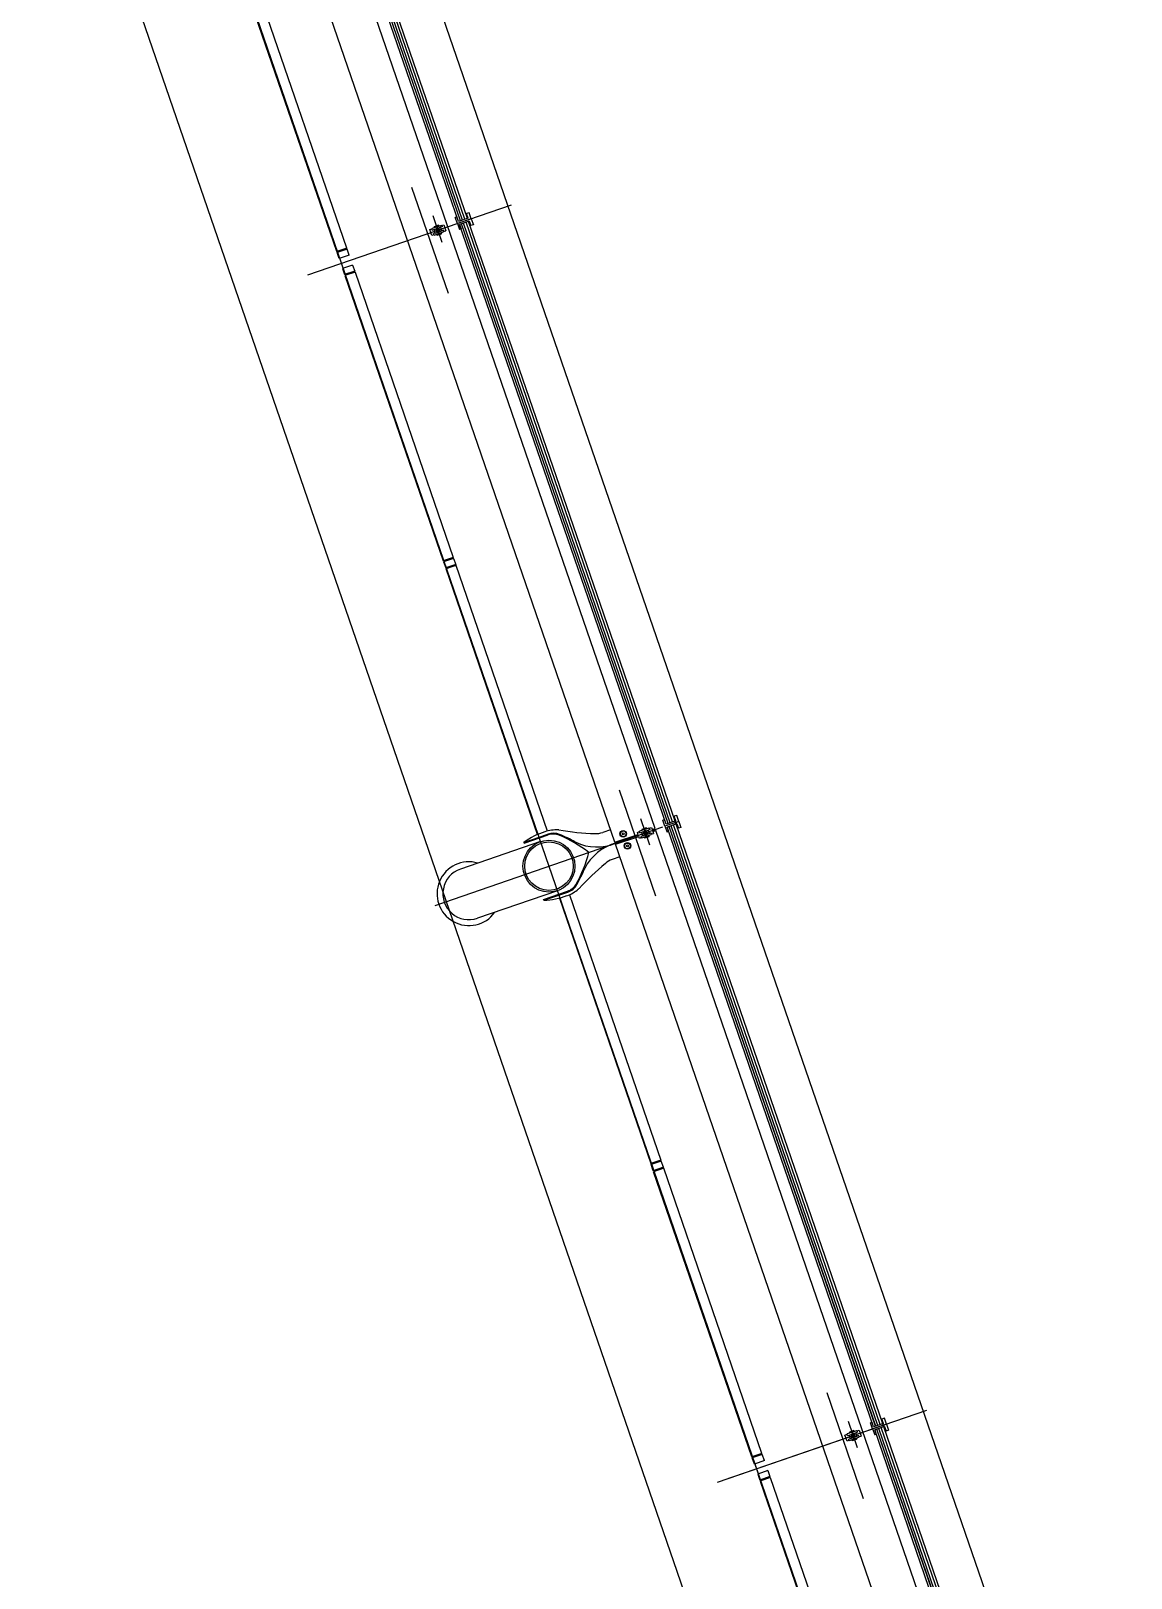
# Model space of a CAD drawing. Extents: x 809487 to 809680, y 818779 to 819225.
# Drawn here: x 809666.67 to 809671.84, y 818807.24 to 818814.52 of the extents above; entities that cross this region are included whole.
import ezdxf

# ---------------------------------------------------------------- set-up
doc = ezdxf.new("R2010")
doc.units = 0
for name, color, linetype in [('F-RC', 7, 'Continuous'), ('MAJ214__', 7, 'Continuous'), ('MAJ270__', 7, 'Continuous'), ('MAJ292__', 7, 'Continuous')]:
    doc.layers.add(name, color=color, linetype=linetype)

msp = doc.modelspace()

# ---------------------------------------------------------------- linework, layer by layer
at = {"layer": 'F-RC'}
for p, q in [((809668.1069, 818813.4814), (809667.6524, 818814.8016)), ((809668.1542, 818813.4977), (809667.6998, 818814.8174)), ((809668.1542, 818813.4977), (809668.1069, 818813.4814)), ((809668.1558, 818813.493), (809668.1086, 818813.4767)), ((809668.1105, 818813.4774), (809668.1088, 818813.4821)), ((809668.1539, 818813.4923), (809668.1523, 818813.4971)), ((809668.1656, 818813.4646), (809668.1558, 818813.493)), ((809668.1183, 818813.4483), (809668.1086, 818813.4767)), ((809668.1656, 818813.4646), (809668.1183, 818813.4483)), ((809668.1819, 818813.4173), (809668.1346, 818813.4011)), ((809668.1819, 818813.4173), (809668.1917, 818813.389)), ((809668.1346, 818813.4011), (809668.1444, 818813.3727)), ((809668.1917, 818813.389), (809668.1444, 818813.3727)), ((809668.1933, 818813.3843), (809668.146, 818813.368)), ((809668.146, 818813.368), (809668.6083, 818812.0253)), ((809668.1463, 818813.3734), (809668.1479, 818813.3686)), ((809668.1898, 818813.3883), (809668.1914, 818813.3836)), ((809668.1933, 818813.3843), (809668.6556, 818812.0416)), ((809668.6556, 818812.0416), (809668.6083, 818812.0253)), ((809668.6572, 818812.0369), (809668.6099, 818812.0206)), ((809668.6102, 818812.026), (809668.6118, 818812.0213)), ((809668.6537, 818812.041), (809668.6553, 818812.0362)), ((809668.6572, 818812.0369), (809668.667, 818812.0085)), ((809668.6099, 818812.0206), (809668.6197, 818811.9922)), ((809668.667, 818812.0085), (809668.6197, 818811.9922)), ((809668.649, 818811.997), (809668.6213, 818811.9875)), ((809669.0517, 818810.7376), (809668.6213, 818811.9875)), ((809668.6216, 818811.9929), (809668.6232, 818811.9882)), ((809668.6686, 818812.0038), (809668.649, 818811.997)), ((809668.6651, 818812.0079), (809668.6667, 818812.0031)), ((809669.0989, 818810.7543), (809668.6686, 818812.0038)), ((809669.1546, 818810.4387), (809669.585, 818809.1888)), ((809669.202, 818810.4546), (809669.6323, 818809.2051)), ((809669.6126, 818809.1983), (809669.585, 818809.1888)), ((809669.6339, 818809.2003), (809669.5866, 818809.1841)), ((809669.5885, 818809.1847), (809669.5869, 818809.1894)), ((809669.6323, 818809.2051), (809669.6126, 818809.1983)), ((809669.632, 818809.1997), (809669.6304, 818809.2044)), ((809669.6437, 818809.172), (809669.6339, 818809.2003)), ((809669.5964, 818809.1557), (809669.5866, 818809.1841)), ((809669.6437, 818809.172), (809669.5964, 818809.1557)), ((809669.6453, 818809.1672), (809669.598, 818809.151)), ((809670.0603, 818807.8083), (809669.598, 818809.151)), ((809669.5999, 818809.1516), (809669.5983, 818809.1563)), ((809669.6434, 818809.1666), (809669.6418, 818809.1713)), ((809670.1076, 818807.8246), (809669.6453, 818809.1672)), ((809670.1076, 818807.8246), (809670.0603, 818807.8083)), ((809670.1092, 818807.8199), (809670.062, 818807.8036)), ((809670.0717, 818807.7752), (809670.062, 818807.8036)), ((809670.0639, 818807.8042), (809670.0622, 818807.809)), ((809670.1074, 818807.8192), (809670.1057, 818807.824)), ((809670.119, 818807.7915), (809670.1092, 818807.8199)), ((809670.119, 818807.7915), (809670.0717, 818807.7752)), ((809670.1353, 818807.7442), (809670.088, 818807.728)), ((809670.1353, 818807.7442), (809670.1451, 818807.7159)), ((809670.088, 818807.728), (809670.0978, 818807.6996)), ((809670.1451, 818807.7159), (809670.0978, 818807.6996)), ((809670.1467, 818807.7111), (809670.0994, 818807.6949)), ((809670.0994, 818807.6949), (809670.554, 818806.3747)), ((809670.0997, 818807.7002), (809670.1013, 818807.6955)), ((809670.1432, 818807.7152), (809670.1448, 818807.7105)), ((809670.1467, 818807.7111), (809670.6011, 818806.3914))]:
    msp.add_line(p, q, dxfattribs=at)
at = {"layer": 'MAJ214__'}
for p, q in [((809669.605, 818810.7662), (809667.6533, 818816.4346)), ((809668.689, 818813.6263), (809667.7172, 818816.4487)), ((809668.6897, 818813.6266), (809667.7179, 818816.449)), ((809668.6992, 818813.6298), (809667.7274, 818816.4522)), ((809668.7105, 818813.6337), (809667.7387, 818816.4561)), ((809668.5447, 818813.5846), (809668.5551, 818813.5882)), ((809668.5545, 818813.5562), (809668.5447, 818813.5846)), ((809668.5649, 818813.5598), (809668.5545, 818813.5562)), ((809668.5994, 818813.6047), (809668.5554, 818813.5896)), ((809668.5568, 818813.5821), (809668.5644, 818813.5847)), ((809668.57, 818813.5682), (809668.5625, 818813.5656)), ((809668.5645, 818813.5848), (809668.5953, 818813.5954)), ((809668.5652, 818813.5972), (809668.5869, 818813.6047)), ((809668.5658, 818813.5985), (809668.5652, 818813.5972)), ((809668.5652, 818813.5972), (809668.5662, 818813.5944)), ((809668.5857, 818813.6053), (809668.5658, 818813.5985)), ((809668.5662, 818813.5944), (809668.5879, 818813.6018)), ((809668.5685, 818813.5952), (809668.5682, 818813.5945)), ((809668.5684, 818813.5941), (809668.5682, 818813.5945)), ((809668.5702, 818813.5682), (809668.601, 818813.5788)), ((809668.5992, 818813.5692), (809668.5774, 818813.5617)), ((809668.5774, 818813.5617), (809668.5784, 818813.5589)), ((809668.6001, 818813.5664), (809668.5784, 818813.5589)), ((809668.5797, 818813.5583), (809668.5784, 818813.5589)), ((809668.5793, 818813.5624), (809668.579, 818813.5633)), ((809668.5797, 818813.5583), (809668.5995, 818813.5651)), ((809668.5856, 818813.601), (809668.5862, 818813.6007)), ((809668.5857, 818813.6053), (809668.5869, 818813.6047)), ((809668.5864, 818813.6002), (809668.5862, 818813.6007)), ((809668.5869, 818813.6047), (809668.5879, 818813.6018)), ((809668.6029, 818813.598), (809668.5953, 818813.5954)), ((809668.5973, 818813.5686), (809668.5969, 818813.5695)), ((809668.5992, 818813.5692), (809668.6001, 818813.5664)), ((809668.5995, 818813.5651), (809668.6001, 818813.5664)), ((809668.6005, 818813.6038), (809668.6109, 818813.6074)), ((809668.6102, 818813.5754), (809668.6206, 818813.579)), ((809668.6109, 818813.6074), (809668.6206, 818813.579)), ((809669.6657, 818810.7898), (809668.6939, 818813.6121)), ((809669.6664, 818810.79), (809668.6946, 818813.6124)), ((809669.6759, 818810.7933), (809668.7041, 818813.6157)), ((809669.6872, 818810.7972), (809668.7154, 818813.6196)), ((809669.4159, 818810.7011), (809669.5247, 818810.7386)), ((809669.4192, 818810.6917), (809669.5279, 818810.7291)), ((809669.5214, 818810.748), (809669.5318, 818810.7516)), ((809669.5247, 818810.7386), (809669.5214, 818810.748)), ((809669.5312, 818810.7197), (809669.5279, 818810.7291)), ((809669.5416, 818810.7232), (809669.5312, 818810.7197)), ((809669.5761, 818810.7682), (809669.5321, 818810.753)), ((809669.5335, 818810.7456), (809669.5411, 818810.7482)), ((809669.5468, 818810.7316), (809669.5392, 818810.729)), ((809669.5412, 818810.7482), (809669.572, 818810.7588)), ((809669.5419, 818810.7606), (809669.5637, 818810.7681)), ((809669.5425, 818810.7619), (809669.5419, 818810.7606)), ((809669.5419, 818810.7606), (809669.5429, 818810.7578)), ((809669.5624, 818810.7687), (809669.5425, 818810.7619)), ((809669.5429, 818810.7578), (809669.5646, 818810.7653)), ((809669.5452, 818810.7586), (809669.5449, 818810.758)), ((809669.5451, 818810.7575), (809669.5449, 818810.758)), ((809669.5469, 818810.7317), (809669.5777, 818810.7423)), ((809669.5759, 818810.7327), (809669.5541, 818810.7252)), ((809669.5541, 818810.7252), (809669.5551, 818810.7223)), ((809669.5768, 818810.7298), (809669.5551, 818810.7223)), ((809669.5564, 818810.7217), (809669.5551, 818810.7223)), ((809669.556, 818810.7258), (809669.5557, 818810.7268)), ((809669.5564, 818810.7217), (809669.5762, 818810.7286)), ((809669.5623, 818810.7645), (809669.5629, 818810.7642)), ((809669.5624, 818810.7687), (809669.5637, 818810.7681)), ((809669.5631, 818810.7637), (809669.5629, 818810.7642)), ((809669.5637, 818810.7681), (809669.5646, 818810.7653)), ((809669.5796, 818810.7614), (809669.572, 818810.7588)), ((809669.574, 818810.732), (809669.5736, 818810.733)), ((809669.5759, 818810.7327), (809669.5768, 818810.7298)), ((809669.5762, 818810.7286), (809669.5768, 818810.7298)), ((809669.5772, 818810.7672), (809669.5876, 818810.7708)), ((809669.5869, 818810.7389), (809669.5973, 818810.7424)), ((809669.5876, 818810.7708), (809669.5908, 818810.7613)), ((809669.5908, 818810.7613), (809669.605, 818810.7662)), ((809669.5941, 818810.7519), (809669.6083, 818810.7568)), ((809669.5941, 818810.7519), (809669.5973, 818810.7424)), ((809671.5601, 818805.0884), (809669.6083, 818810.7568)), ((809670.6424, 818807.9532), (809669.6706, 818810.7756)), ((809670.6431, 818807.9535), (809669.6713, 818810.7758)), ((809670.6526, 818807.9567), (809669.6808, 818810.7791)), ((809670.6639, 818807.9606), (809669.6921, 818810.783)), ((809670.4981, 818807.9115), (809670.5085, 818807.915)), ((809670.5079, 818807.8831), (809670.4981, 818807.9115)), ((809670.5183, 818807.8867), (809670.5079, 818807.8831)), ((809670.5528, 818807.9316), (809670.5088, 818807.9165)), ((809670.5102, 818807.909), (809670.5178, 818807.9116)), ((809670.5235, 818807.8951), (809670.5159, 818807.8925)), ((809670.5179, 818807.9117), (809670.5487, 818807.9223)), ((809670.5186, 818807.9241), (809670.5404, 818807.9316)), ((809670.5192, 818807.9253), (809670.5186, 818807.9241)), ((809670.5186, 818807.9241), (809670.5196, 818807.9212)), ((809670.5391, 818807.9322), (809670.5192, 818807.9253)), ((809670.5196, 818807.9212), (809670.5413, 818807.9287)), ((809670.522, 818807.9221), (809670.5216, 818807.9214)), ((809670.5218, 818807.9209), (809670.5216, 818807.9214)), ((809670.5236, 818807.8951), (809670.5544, 818807.9057)), ((809670.5526, 818807.8961), (809670.5308, 818807.8886)), ((809670.5308, 818807.8886), (809670.5318, 818807.8858)), ((809670.5535, 818807.8933), (809670.5318, 818807.8858)), ((809670.5331, 818807.8852), (809670.5318, 818807.8858)), ((809670.5327, 818807.8893), (809670.5324, 818807.8902)), ((809670.5331, 818807.8852), (809670.5529, 818807.892)), ((809670.539, 818807.9279), (809670.5396, 818807.9276)), ((809670.5391, 818807.9322), (809670.5404, 818807.9316)), ((809670.5398, 818807.9271), (809670.5396, 818807.9276)), ((809670.5404, 818807.9316), (809670.5413, 818807.9287)), ((809670.5563, 818807.9249), (809670.5487, 818807.9223)), ((809670.5507, 818807.8955), (809670.5503, 818807.8964)), ((809670.5526, 818807.8961), (809670.5535, 818807.8933)), ((809670.5529, 818807.892), (809670.5535, 818807.8933)), ((809670.5539, 818807.9307), (809670.5643, 818807.9342)), ((809670.5636, 818807.9023), (809670.574, 818807.9059)), ((809670.5643, 818807.9342), (809670.574, 818807.9059)), ((809671.6191, 818805.1167), (809670.6473, 818807.939)), ((809671.6198, 818805.1169), (809670.648, 818807.9393)), ((809671.6293, 818805.1202), (809670.6575, 818807.9425)), ((809671.6406, 818805.1241), (809670.6688, 818807.9464))]:
    msp.add_line(p, q, dxfattribs=at)
for points in [[(809668.566, 818813.5588), (809668.6099, 818813.574)], [(809668.9875, 818810.7007), (809669.1003, 818810.7396)], [(809669.5427, 818810.7223), (809669.5867, 818810.7374)], [(809669.0813, 818810.4282), (809669.1941, 818810.4671)], [(809670.5194, 818807.8857), (809670.5634, 818807.9009)]]:
    msp.add_lwpolyline(points, dxfattribs=at)
for centre, radius in [((809668.5827, 818813.5818), 0.006), ((809669.4551, 818810.741), 0.0155), ((809669.4551, 818810.741), 0.0135), ((809669.4551, 818810.741), 0.0042), ((809669.5594, 818810.7452), 0.006), ((809669.4746, 818810.6843), 0.0155), ((809669.4746, 818810.6843), 0.0135), ((809669.4746, 818810.6843), 0.0042), ((809670.5361, 818807.9087), 0.006)]:
    msp.add_circle(centre, radius, dxfattribs=at)
for centre, radius, start, end in [((809668.5827, 818813.5818), 0.0095, 146.69488, 251.30512), ((809668.5827, 818813.5818), 0.0109, 101.1265, 116.87349), ((809668.5827, 818813.5818), 0.0109, 281.1265, 296.87349), ((809668.5827, 818813.5818), 0.0095, 325.18264, 72.81736), ((809669.1261, 818810.6647), 0.0792, 68.03764, 109), ((809668.9436, 818810.2122), 0.567, 59.89592, 68.03764), ((809669.5594, 818810.7452), 0.0095, 146.69488, 251.30512), ((809669.5594, 818810.7452), 0.0109, 101.1265, 116.87349), ((809669.5594, 818810.7452), 0.0109, 281.1265, 296.87349), ((809669.5594, 818810.7452), 0.0095, 325.18264, 72.81736), ((809669.2381, 818810.7201), 0.02, 239.89592, 251.32459), ((809669.33, 818810.9098), 0.2307, 244.76877, 292.32268), ((809669.48, 818810.4743), 0.2307, 105.67731, 153.23123), ((809669.48, 818810.4743), 0.2307, 105.67731, 112.32268), ((809669.33, 818810.9098), 0.2307, 285.67731, 292.32268), ((809668.746, 818810.7862), 0.567, 329.96236, 338.10407), ((809669.2907, 818810.5672), 0.02, 146.67541, 158.10407), ((809669.1683, 818810.542), 0.0792, 289, 329.96236), ((809670.5361, 818807.9087), 0.0095, 146.69488, 251.30512), ((809670.5361, 818807.9087), 0.0109, 101.1265, 116.87349), ((809670.5361, 818807.9087), 0.0109, 281.1265, 296.87349), ((809670.5361, 818807.9087), 0.0095, 325.18264, 72.81736)]:
    msp.add_arc(centre, radius, start, end, dxfattribs=at)
for points, degree in [([(809668.5551, 818813.5888), (809668.5551, 818813.5889), (809668.5551, 818813.589), (809668.5551, 818813.5891), (809668.5551, 818813.5891), (809668.5551, 818813.5892), (809668.5552, 818813.5892), (809668.5552, 818813.5893), (809668.5552, 818813.5893), (809668.5552, 818813.5894), (809668.5552, 818813.5894), (809668.5553, 818813.5895), (809668.5553, 818813.5895), (809668.5553, 818813.5896), (809668.5554, 818813.5896), (809668.5554, 818813.5896)], 3), ([(809668.5559, 818813.5827), (809668.5558, 818813.583), (809668.5557, 818813.5834), (809668.5555, 818813.5842), (809668.5554, 818813.5848), (809668.5553, 818813.5859), (809668.5552, 818813.5864), (809668.5551, 818813.5876), (809668.5551, 818813.5882), (809668.5551, 818813.5888)], 3), ([(809668.5559, 818813.5827), (809668.5559, 818813.5827), (809668.5559, 818813.5826), (809668.556, 818813.5826), (809668.556, 818813.5826), (809668.556, 818813.5825), (809668.556, 818813.5825), (809668.556, 818813.5825)], 3), ([(809668.5568, 818813.5821), (809668.5568, 818813.5821), (809668.5568, 818813.5821), (809668.5567, 818813.5821), (809668.5567, 818813.5821), (809668.5566, 818813.5821), (809668.5566, 818813.5821), (809668.5564, 818813.5821), (809668.5564, 818813.5821), (809668.5562, 818813.5822), (809668.5562, 818813.5822), (809668.5561, 818813.5823), (809668.556, 818813.5824), (809668.556, 818813.5825)], 3), ([(809668.5621, 818813.5648), (809668.5621, 818813.5648), (809668.5621, 818813.5649), (809668.562, 818813.565), (809668.562, 818813.5651), (809668.5621, 818813.5652), (809668.5621, 818813.5653), (809668.5622, 818813.5654), (809668.5622, 818813.5654), (809668.5623, 818813.5655), (809668.5624, 818813.5656), (809668.5625, 818813.5656), (809668.5625, 818813.5656), (809668.5625, 818813.5656)], 3), ([(809668.5621, 818813.5648), (809668.5621, 818813.5648), (809668.5621, 818813.5648), (809668.5621, 818813.5647), (809668.5621, 818813.5647), (809668.5621, 818813.5647), (809668.5621, 818813.5646), (809668.5622, 818813.5646)], 3), ([(809668.5653, 818813.5593), (809668.5649, 818813.5597), (809668.5646, 818813.5602), (809668.5639, 818813.5612), (809668.5636, 818813.5617), (809668.563, 818813.5627), (809668.5628, 818813.5632), (809668.5624, 818813.564), (809668.5623, 818813.5643), (809668.5622, 818813.5646)], 3), ([(809668.5644, 818813.5847), (809668.5644, 818813.5848), (809668.5645, 818813.5848), (809668.5645, 818813.5848)], 2), ([(809668.5644, 818813.5847), (809668.5644, 818813.5847), (809668.5644, 818813.5847), (809668.5644, 818813.5846), (809668.5645, 818813.5844), (809668.5646, 818813.5838), (809668.5647, 818813.5834), (809668.5648, 818813.5821), (809668.565, 818813.5811), (809668.5654, 818813.5789), (809668.5657, 818813.5777), (809668.5665, 818813.5753), (809668.5669, 818813.5742), (809668.5679, 818813.5721), (809668.5685, 818813.5712), (809668.5692, 818813.5699), (809668.5695, 818813.5694), (809668.5698, 818813.5688), (809668.5699, 818813.5686), (809668.57, 818813.5683), (809668.57, 818813.5682), (809668.57, 818813.5682)], 3), ([(809668.566, 818813.5588), (809668.5659, 818813.5588), (809668.5659, 818813.5588), (809668.5658, 818813.5588), (809668.5658, 818813.5589), (809668.5657, 818813.5589), (809668.5657, 818813.5589), (809668.5656, 818813.5589), (809668.5656, 818813.559), (809668.5655, 818813.559), (809668.5655, 818813.559), (809668.5654, 818813.5591), (809668.5654, 818813.5591), (809668.5654, 818813.5592), (809668.5653, 818813.5592), (809668.5653, 818813.5593)], 3), ([(809668.5702, 818813.5682), (809668.5702, 818813.5682), (809668.5701, 818813.5682), (809668.57, 818813.5682)], 2), ([(809668.5702, 818813.5682), (809668.5702, 818813.5682), (809668.5701, 818813.5682), (809668.57, 818813.5682)], 2), ([(809668.5756, 818813.5883), (809668.5756, 818813.5883), (809668.5756, 818813.5883), (809668.5755, 818813.5882), (809668.5755, 818813.5881), (809668.5753, 818813.5879), (809668.5752, 818813.5877), (809668.575, 818813.5874), (809668.5748, 818813.5872), (809668.5747, 818813.587)], 3), ([(809668.5777, 818813.5916), (809668.5766, 818813.5898), (809668.5756, 818813.5883)], 2), ([(809668.5796, 818813.5728), (809668.5798, 818813.5727), (809668.58, 818813.5727), (809668.5804, 818813.5725), (809668.5806, 818813.5724), (809668.5809, 818813.5724), (809668.581, 818813.5723), (809668.5811, 818813.5723), (809668.5811, 818813.5723), (809668.5811, 818813.5723)], 3), ([(809668.5842, 818813.5913), (809668.5825, 818813.5919), (809668.5806, 818813.5925)], 2), ([(809668.5811, 818813.5723), (809668.5828, 818813.5717), (809668.5848, 818813.571)], 2), ([(809668.5857, 818813.5908), (809668.5855, 818813.5908), (809668.5853, 818813.5909), (809668.5849, 818813.5911), (809668.5847, 818813.5911), (809668.5845, 818813.5912), (809668.5844, 818813.5912), (809668.5843, 818813.5913), (809668.5843, 818813.5913), (809668.5842, 818813.5913)], 3), ([(809668.5876, 818813.572), (809668.5888, 818813.5737), (809668.5897, 818813.5753)], 2), ([(809668.5897, 818813.5753), (809668.5898, 818813.5753), (809668.5898, 818813.5753), (809668.5898, 818813.5754), (809668.5899, 818813.5755), (809668.59, 818813.5757), (809668.5901, 818813.5759), (809668.5904, 818813.5762), (809668.5905, 818813.5764), (809668.5906, 818813.5766)], 3), ([(809668.601, 818813.5788), (809668.601, 818813.5789), (809668.601, 818813.5789), (809668.6009, 818813.579), (809668.6009, 818813.5792), (809668.6007, 818813.5798), (809668.6007, 818813.5802), (809668.6005, 818813.5814), (809668.6003, 818813.5824), (809668.5999, 818813.5847), (809668.5996, 818813.5859), (809668.5988, 818813.5882), (809668.5984, 818813.5893), (809668.5974, 818813.5914), (809668.5969, 818813.5924), (809668.5961, 818813.5937), (809668.5959, 818813.5941), (809668.5955, 818813.5948), (809668.5954, 818813.595), (809668.5953, 818813.5953), (809668.5953, 818813.5953), (809668.5953, 818813.5954)], 3), ([(809668.5994, 818813.6047), (809668.5994, 818813.6047), (809668.5994, 818813.6047), (809668.5995, 818813.6047), (809668.5996, 818813.6047), (809668.5996, 818813.6047), (809668.5997, 818813.6047), (809668.5997, 818813.6046), (809668.5997, 818813.6046), (809668.5998, 818813.6046), (809668.5998, 818813.6045), (809668.5999, 818813.6045), (809668.5999, 818813.6045), (809668.6, 818813.6044), (809668.6, 818813.6044), (809668.6, 818813.6043)], 3), ([(809668.6, 818813.6043), (809668.6004, 818813.6038), (809668.6008, 818813.6033), (809668.6014, 818813.6024), (809668.6017, 818813.6019), (809668.6023, 818813.6009), (809668.6025, 818813.6004), (809668.6029, 818813.5996), (809668.6031, 818813.5993), (809668.6032, 818813.599)], 3), ([(809668.6086, 818813.5815), (809668.6079, 818813.5812), (809668.6073, 818813.581), (809668.6057, 818813.5805), (809668.6048, 818813.5801), (809668.6032, 818813.5796), (809668.6026, 818813.5794), (809668.6017, 818813.5791), (809668.6013, 818813.579), (809668.601, 818813.5788)], 3), ([(809668.6086, 818813.5815), (809668.6077, 818813.5812), (809668.6068, 818813.5809), (809668.6059, 818813.5805), (809668.6047, 818813.5801), (809668.6034, 818813.5797), (809668.6021, 818813.5792), (809668.6017, 818813.5791), (809668.6014, 818813.579), (809668.601, 818813.5788)], 3), ([(809668.6033, 818813.5988), (809668.6033, 818813.5987), (809668.6033, 818813.5987), (809668.6033, 818813.5986), (809668.6033, 818813.5985), (809668.6033, 818813.5984), (809668.6032, 818813.5983), (809668.6031, 818813.5982), (809668.6031, 818813.5981), (809668.603, 818813.5981), (809668.6029, 818813.598), (809668.6029, 818813.598), (809668.6029, 818813.598), (809668.6029, 818813.598)], 3), ([(809668.6033, 818813.5988), (809668.6032, 818813.5988), (809668.6032, 818813.5988), (809668.6032, 818813.5988), (809668.6032, 818813.5989), (809668.6032, 818813.5989), (809668.6032, 818813.5989), (809668.6032, 818813.599)], 3), ([(809668.6086, 818813.5815), (809668.6086, 818813.5815), (809668.6086, 818813.5815), (809668.6086, 818813.5815), (809668.6087, 818813.5815), (809668.6087, 818813.5815), (809668.6088, 818813.5815), (809668.6089, 818813.5815), (809668.609, 818813.5815), (809668.6091, 818813.5814), (809668.6092, 818813.5813), (809668.6093, 818813.5812), (809668.6093, 818813.5812), (809668.6093, 818813.5811)], 3), ([(809668.6094, 818813.5809), (809668.6094, 818813.5809), (809668.6094, 818813.5809), (809668.6094, 818813.581), (809668.6094, 818813.581), (809668.6094, 818813.5811), (809668.6093, 818813.5811), (809668.6093, 818813.5811)], 3), ([(809668.6094, 818813.5809), (809668.6095, 818813.5806), (809668.6096, 818813.5802), (809668.6098, 818813.5794), (809668.6099, 818813.5788), (809668.6101, 818813.5777), (809668.6101, 818813.5771), (809668.6102, 818813.5759), (809668.6102, 818813.5753), (809668.6102, 818813.5747)], 3), ([(809668.6102, 818813.5747), (809668.6102, 818813.5747), (809668.6102, 818813.5746), (809668.6102, 818813.5745), (809668.6102, 818813.5745), (809668.6102, 818813.5744), (809668.6102, 818813.5743), (809668.6102, 818813.5743), (809668.6102, 818813.5743), (809668.6101, 818813.5742), (809668.6101, 818813.5742), (809668.6101, 818813.5741), (809668.6101, 818813.5741), (809668.61, 818813.574), (809668.61, 818813.574), (809668.6099, 818813.574)], 3), ([(809669.5318, 818810.7523), (809669.5318, 818810.7524), (809669.5318, 818810.7524), (809669.5318, 818810.7525), (809669.5318, 818810.7526), (809669.5318, 818810.7526), (809669.5319, 818810.7527), (809669.5319, 818810.7527), (809669.5319, 818810.7528), (809669.5319, 818810.7528), (809669.5319, 818810.7529), (809669.532, 818810.7529), (809669.532, 818810.7529), (809669.532, 818810.753), (809669.5321, 818810.753), (809669.5321, 818810.753)], 3), ([(809669.5326, 818810.7461), (809669.5325, 818810.7465), (809669.5324, 818810.7468), (809669.5322, 818810.7477), (809669.5321, 818810.7482), (809669.532, 818810.7493), (809669.5319, 818810.7499), (809669.5318, 818810.7511), (809669.5318, 818810.7517), (809669.5318, 818810.7523)], 3), ([(809669.5326, 818810.7461), (809669.5326, 818810.7461), (809669.5327, 818810.7461), (809669.5327, 818810.746), (809669.5327, 818810.746), (809669.5327, 818810.746), (809669.5327, 818810.746), (809669.5327, 818810.7459)], 3), ([(809669.5335, 818810.7456), (809669.5335, 818810.7456), (809669.5335, 818810.7456), (809669.5334, 818810.7456), (809669.5334, 818810.7455), (809669.5333, 818810.7455), (809669.5333, 818810.7455), (809669.5331, 818810.7455), (809669.5331, 818810.7456), (809669.5329, 818810.7456), (809669.5329, 818810.7457), (809669.5328, 818810.7458), (809669.5327, 818810.7459), (809669.5327, 818810.7459)], 3), ([(809669.5388, 818810.7283), (809669.5388, 818810.7283), (809669.5388, 818810.7283), (809669.5387, 818810.7284), (809669.5388, 818810.7285), (809669.5388, 818810.7287), (809669.5388, 818810.7287), (809669.5389, 818810.7288), (809669.5389, 818810.7289), (809669.539, 818810.729), (809669.5391, 818810.729), (809669.5392, 818810.729), (809669.5392, 818810.729), (809669.5392, 818810.729)], 3), ([(809669.5388, 818810.7283), (809669.5388, 818810.7282), (809669.5388, 818810.7282), (809669.5388, 818810.7282), (809669.5388, 818810.7282), (809669.5388, 818810.7281), (809669.5388, 818810.7281), (809669.5389, 818810.7281)], 3), ([(809669.542, 818810.7227), (809669.5416, 818810.7232), (809669.5413, 818810.7237), (809669.5406, 818810.7247), (809669.5403, 818810.7251), (809669.5397, 818810.7261), (809669.5395, 818810.7266), (809669.5391, 818810.7274), (809669.539, 818810.7277), (809669.5389, 818810.7281)], 3), ([(809669.5411, 818810.7482), (809669.5411, 818810.7482), (809669.5411, 818810.7481), (809669.5411, 818810.748), (809669.5412, 818810.7478), (809669.5413, 818810.7472), (809669.5414, 818810.7468), (809669.5416, 818810.7456), (809669.5417, 818810.7446), (809669.5421, 818810.7423), (809669.5424, 818810.7411), (809669.5432, 818810.7388), (809669.5436, 818810.7377), (809669.5446, 818810.7356), (809669.5452, 818810.7347), (809669.5459, 818810.7334), (809669.5462, 818810.7329), (809669.5465, 818810.7322), (809669.5466, 818810.732), (809669.5467, 818810.7318), (809669.5467, 818810.7317), (809669.5468, 818810.7316)], 3), ([(809669.5411, 818810.7482), (809669.5411, 818810.7482), (809669.5412, 818810.7482), (809669.5412, 818810.7482)], 2), ([(809669.5427, 818810.7223), (809669.5426, 818810.7223), (809669.5426, 818810.7223), (809669.5425, 818810.7223), (809669.5425, 818810.7223), (809669.5424, 818810.7223), (809669.5424, 818810.7224), (809669.5423, 818810.7224), (809669.5423, 818810.7224), (809669.5422, 818810.7224), (809669.5422, 818810.7225), (809669.5422, 818810.7225), (809669.5421, 818810.7226), (809669.5421, 818810.7226), (809669.542, 818810.7227), (809669.542, 818810.7227)], 3), ([(809669.5469, 818810.7317), (809669.5469, 818810.7317), (809669.5468, 818810.7316), (809669.5468, 818810.7316)], 2), ([(809669.5469, 818810.7317), (809669.5469, 818810.7317), (809669.5468, 818810.7316), (809669.5468, 818810.7316)], 2), ([(809669.5523, 818810.7518), (809669.5523, 818810.7517), (809669.5523, 818810.7517), (809669.5522, 818810.7516), (809669.5522, 818810.7516), (809669.552, 818810.7513), (809669.5519, 818810.7512), (809669.5517, 818810.7508), (809669.5515, 818810.7506), (809669.5514, 818810.7504)], 3), ([(809669.5544, 818810.755), (809669.5533, 818810.7533), (809669.5523, 818810.7518)], 2), ([(809669.5563, 818810.7362), (809669.5565, 818810.7362), (809669.5567, 818810.7361), (809669.5571, 818810.736), (809669.5573, 818810.7359), (809669.5576, 818810.7358), (809669.5577, 818810.7358), (809669.5578, 818810.7357), (809669.5578, 818810.7357), (809669.5578, 818810.7357)], 3), ([(809669.5609, 818810.7547), (809669.5592, 818810.7553), (809669.5573, 818810.756)], 2), ([(809669.5578, 818810.7357), (809669.5595, 818810.7351), (809669.5615, 818810.7345)], 2), ([(809669.5624, 818810.7542), (809669.5622, 818810.7543), (809669.562, 818810.7544), (809669.5616, 818810.7545), (809669.5614, 818810.7546), (809669.5612, 818810.7547), (809669.5611, 818810.7547), (809669.561, 818810.7547), (809669.561, 818810.7547), (809669.5609, 818810.7547)], 3), ([(809669.5643, 818810.7355), (809669.5655, 818810.7372), (809669.5665, 818810.7387)], 2), ([(809669.5665, 818810.7387), (809669.5665, 818810.7387), (809669.5665, 818810.7387), (809669.5665, 818810.7388), (809669.5666, 818810.7389), (809669.5667, 818810.7391), (809669.5668, 818810.7393), (809669.5671, 818810.7397), (809669.5672, 818810.7398), (809669.5673, 818810.74)], 3), ([(809669.5777, 818810.7423), (809669.5777, 818810.7423), (809669.5777, 818810.7423), (809669.5776, 818810.7425), (809669.5776, 818810.7427), (809669.5774, 818810.7432), (809669.5774, 818810.7436), (809669.5772, 818810.7449), (809669.5771, 818810.7459), (809669.5766, 818810.7482), (809669.5763, 818810.7494), (809669.5755, 818810.7517), (809669.5751, 818810.7528), (809669.5741, 818810.7549), (809669.5736, 818810.7558), (809669.5728, 818810.7571), (809669.5726, 818810.7576), (809669.5722, 818810.7582), (809669.5721, 818810.7585), (809669.572, 818810.7587), (809669.572, 818810.7588), (809669.572, 818810.7588)], 3), ([(809669.5761, 818810.7682), (809669.5761, 818810.7682), (809669.5761, 818810.7682), (809669.5762, 818810.7682), (809669.5763, 818810.7682), (809669.5763, 818810.7681), (809669.5764, 818810.7681), (809669.5764, 818810.7681), (809669.5764, 818810.7681), (809669.5765, 818810.768), (809669.5765, 818810.768), (809669.5766, 818810.7679), (809669.5766, 818810.7679), (809669.5767, 818810.7678), (809669.5767, 818810.7678), (809669.5767, 818810.7678)], 3), ([(809669.5767, 818810.7678), (809669.5771, 818810.7673), (809669.5775, 818810.7668), (809669.5781, 818810.7658), (809669.5784, 818810.7653), (809669.579, 818810.7643), (809669.5792, 818810.7638), (809669.5796, 818810.763), (809669.5798, 818810.7627), (809669.5799, 818810.7624)], 3), ([(809669.5853, 818810.7449), (809669.5846, 818810.7447), (809669.584, 818810.7445), (809669.5824, 818810.7439), (809669.5815, 818810.7436), (809669.5799, 818810.743), (809669.5793, 818810.7428), (809669.5784, 818810.7425), (809669.578, 818810.7424), (809669.5777, 818810.7423)], 3), ([(809669.5853, 818810.7449), (809669.5844, 818810.7446), (809669.5835, 818810.7443), (809669.5826, 818810.744), (809669.5814, 818810.7436), (809669.5801, 818810.7431), (809669.5788, 818810.7427), (809669.5784, 818810.7425), (809669.5781, 818810.7424), (809669.5777, 818810.7423)], 3), ([(809669.58, 818810.7622), (809669.58, 818810.7622), (809669.58, 818810.7621), (809669.58, 818810.762), (809669.58, 818810.762), (809669.58, 818810.7618), (809669.5799, 818810.7617), (809669.5798, 818810.7616), (809669.5798, 818810.7616), (809669.5797, 818810.7615), (809669.5796, 818810.7615), (809669.5796, 818810.7614), (809669.5796, 818810.7614), (809669.5796, 818810.7614)], 3), ([(809669.58, 818810.7622), (809669.58, 818810.7622), (809669.5799, 818810.7622), (809669.5799, 818810.7623), (809669.5799, 818810.7623), (809669.5799, 818810.7624), (809669.5799, 818810.7624), (809669.5799, 818810.7624)], 3), ([(809669.5853, 818810.7449), (809669.5853, 818810.7449), (809669.5853, 818810.7449), (809669.5853, 818810.7449), (809669.5854, 818810.7449), (809669.5854, 818810.7449), (809669.5855, 818810.7449), (809669.5856, 818810.7449), (809669.5857, 818810.7449), (809669.5858, 818810.7448), (809669.5859, 818810.7448), (809669.586, 818810.7447), (809669.586, 818810.7446), (809669.586, 818810.7445)], 3), ([(809669.5861, 818810.7443), (809669.5861, 818810.7444), (809669.5861, 818810.7444), (809669.5861, 818810.7444), (809669.5861, 818810.7445), (809669.5861, 818810.7445), (809669.586, 818810.7445), (809669.586, 818810.7445)], 3), ([(809669.5861, 818810.7443), (809669.5862, 818810.744), (809669.5863, 818810.7437), (809669.5865, 818810.7428), (809669.5866, 818810.7423), (809669.5868, 818810.7411), (809669.5868, 818810.7406), (809669.5869, 818810.7394), (809669.5869, 818810.7388), (809669.5869, 818810.7382)], 3), ([(809669.5869, 818810.7382), (809669.5869, 818810.7381), (809669.5869, 818810.738), (809669.5869, 818810.7379), (809669.5869, 818810.7379), (809669.5869, 818810.7378), (809669.5869, 818810.7378), (809669.5869, 818810.7377), (809669.5869, 818810.7377), (809669.5868, 818810.7376), (809669.5868, 818810.7376), (809669.5868, 818810.7375), (809669.5868, 818810.7375), (809669.5867, 818810.7375), (809669.5867, 818810.7374), (809669.5867, 818810.7374)], 3), ([(809670.5085, 818807.9157), (809670.5085, 818807.9158), (809670.5085, 818807.9159), (809670.5085, 818807.916), (809670.5085, 818807.916), (809670.5086, 818807.9161), (809670.5086, 818807.9161), (809670.5086, 818807.9162), (809670.5086, 818807.9162), (809670.5086, 818807.9163), (809670.5086, 818807.9163), (809670.5087, 818807.9164), (809670.5087, 818807.9164), (809670.5087, 818807.9164), (809670.5088, 818807.9165), (809670.5088, 818807.9165)], 3), ([(809670.5093, 818807.9096), (809670.5092, 818807.9099), (809670.5092, 818807.9102), (809670.509, 818807.9111), (809670.5088, 818807.9116), (809670.5087, 818807.9128), (809670.5086, 818807.9133), (809670.5085, 818807.9145), (809670.5085, 818807.9151), (809670.5085, 818807.9157)], 3), ([(809670.5093, 818807.9096), (809670.5093, 818807.9096), (809670.5094, 818807.9095), (809670.5094, 818807.9095), (809670.5094, 818807.9094), (809670.5094, 818807.9094), (809670.5094, 818807.9094), (809670.5094, 818807.9094)], 3), ([(809670.5102, 818807.909), (809670.5102, 818807.909), (809670.5102, 818807.909), (809670.5101, 818807.909), (809670.5101, 818807.909), (809670.51, 818807.909), (809670.51, 818807.909), (809670.5098, 818807.909), (809670.5098, 818807.909), (809670.5096, 818807.9091), (809670.5096, 818807.9091), (809670.5095, 818807.9092), (809670.5094, 818807.9093), (809670.5094, 818807.9094)], 3), ([(809670.5155, 818807.8917), (809670.5155, 818807.8917), (809670.5155, 818807.8918), (809670.5155, 818807.8919), (809670.5155, 818807.8919), (809670.5155, 818807.8921), (809670.5155, 818807.8922), (809670.5156, 818807.8923), (809670.5156, 818807.8923), (809670.5157, 818807.8924), (809670.5158, 818807.8924), (809670.5159, 818807.8925), (809670.5159, 818807.8925), (809670.5159, 818807.8925)], 3), ([(809670.5155, 818807.8917), (809670.5155, 818807.8917), (809670.5155, 818807.8917), (809670.5155, 818807.8916), (809670.5155, 818807.8916), (809670.5155, 818807.8916), (809670.5156, 818807.8915), (809670.5156, 818807.8915)], 3), ([(809670.5187, 818807.8861), (809670.5183, 818807.8866), (809670.518, 818807.8871), (809670.5173, 818807.8881), (809670.517, 818807.8886), (809670.5164, 818807.8896), (809670.5162, 818807.8901), (809670.5158, 818807.8909), (809670.5157, 818807.8912), (809670.5156, 818807.8915)], 3), ([(809670.5178, 818807.9116), (809670.5178, 818807.9116), (809670.5179, 818807.9117), (809670.5179, 818807.9117)], 2), ([(809670.5178, 818807.9116), (809670.5178, 818807.9116), (809670.5178, 818807.9116), (809670.5178, 818807.9114), (809670.5179, 818807.9112), (809670.518, 818807.9107), (809670.5181, 818807.9103), (809670.5183, 818807.909), (809670.5184, 818807.908), (809670.5188, 818807.9057), (809670.5191, 818807.9046), (809670.5199, 818807.9022), (809670.5203, 818807.9011), (809670.5213, 818807.899), (809670.5219, 818807.8981), (809670.5226, 818807.8968), (809670.5229, 818807.8963), (809670.5232, 818807.8957), (809670.5233, 818807.8954), (809670.5234, 818807.8952), (809670.5234, 818807.8951), (809670.5235, 818807.8951)], 3), ([(809670.5194, 818807.8857), (809670.5193, 818807.8857), (809670.5193, 818807.8857), (809670.5192, 818807.8857), (809670.5192, 818807.8857), (809670.5191, 818807.8858), (809670.5191, 818807.8858), (809670.519, 818807.8858), (809670.519, 818807.8859), (809670.5189, 818807.8859), (809670.5189, 818807.8859), (809670.5189, 818807.886), (809670.5188, 818807.886), (809670.5188, 818807.8861), (809670.5187, 818807.8861), (809670.5187, 818807.8861)], 3), ([(809670.5236, 818807.8951), (809670.5236, 818807.8951), (809670.5235, 818807.8951), (809670.5235, 818807.8951)], 2), ([(809670.5236, 818807.8951), (809670.5236, 818807.8951), (809670.5235, 818807.8951), (809670.5235, 818807.8951)], 2), ([(809670.529, 818807.9152), (809670.529, 818807.9152), (809670.529, 818807.9152), (809670.5289, 818807.9151), (809670.5289, 818807.915), (809670.5287, 818807.9148), (809670.5286, 818807.9146), (809670.5284, 818807.9142), (809670.5282, 818807.9141), (809670.5281, 818807.9139)], 3), ([(809670.5311, 818807.9184), (809670.53, 818807.9167), (809670.529, 818807.9152)], 2), ([(809670.533, 818807.8997), (809670.5332, 818807.8996), (809670.5334, 818807.8995), (809670.5338, 818807.8994), (809670.534, 818807.8993), (809670.5343, 818807.8993), (809670.5344, 818807.8992), (809670.5345, 818807.8992), (809670.5345, 818807.8992), (809670.5345, 818807.8992)], 3), ([(809670.5376, 818807.9182), (809670.5359, 818807.9188), (809670.534, 818807.9194)], 2), ([(809670.5345, 818807.8992), (809670.5362, 818807.8986), (809670.5382, 818807.8979)], 2), ([(809670.5391, 818807.9177), (809670.5389, 818807.9177), (809670.5387, 818807.9178), (809670.5383, 818807.9179), (809670.5381, 818807.918), (809670.5379, 818807.9181), (809670.5378, 818807.9181), (809670.5377, 818807.9182), (809670.5377, 818807.9182), (809670.5376, 818807.9182)], 3), ([(809670.541, 818807.8989), (809670.5422, 818807.9006), (809670.5432, 818807.9022)], 2), ([(809670.5432, 818807.9022), (809670.5432, 818807.9022), (809670.5432, 818807.9022), (809670.5432, 818807.9023), (809670.5433, 818807.9024), (809670.5434, 818807.9026), (809670.5436, 818807.9028), (809670.5438, 818807.9031), (809670.5439, 818807.9033), (809670.544, 818807.9035)], 3), ([(809670.5544, 818807.9057), (809670.5544, 818807.9057), (809670.5544, 818807.9058), (809670.5543, 818807.9059), (809670.5543, 818807.9061), (809670.5541, 818807.9067), (809670.5541, 818807.9071), (809670.5539, 818807.9083), (809670.5538, 818807.9093), (809670.5533, 818807.9116), (809670.553, 818807.9128), (809670.5523, 818807.9151), (809670.5518, 818807.9162), (809670.5508, 818807.9183), (809670.5503, 818807.9192), (809670.5495, 818807.9205), (809670.5493, 818807.921), (809670.5489, 818807.9217), (809670.5488, 818807.9219), (809670.5487, 818807.9222), (809670.5487, 818807.9222), (809670.5487, 818807.9223)], 3), ([(809670.5528, 818807.9316), (809670.5528, 818807.9316), (809670.5528, 818807.9316), (809670.5529, 818807.9316), (809670.553, 818807.9316), (809670.553, 818807.9316), (809670.5531, 818807.9316), (809670.5531, 818807.9315), (809670.5532, 818807.9315), (809670.5532, 818807.9315), (809670.5532, 818807.9314), (809670.5533, 818807.9314), (809670.5533, 818807.9314), (809670.5534, 818807.9313), (809670.5534, 818807.9312), (809670.5535, 818807.9312)], 3), ([(809670.5535, 818807.9312), (809670.5538, 818807.9307), (809670.5542, 818807.9302), (809670.5548, 818807.9293), (809670.5551, 818807.9288), (809670.5557, 818807.9278), (809670.556, 818807.9273), (809670.5563, 818807.9265), (809670.5565, 818807.9262), (809670.5566, 818807.9258)], 3), ([(809670.562, 818807.9083), (809670.5613, 818807.9081), (809670.5607, 818807.9079), (809670.5591, 818807.9074), (809670.5582, 818807.907), (809670.5566, 818807.9065), (809670.556, 818807.9063), (809670.5551, 818807.906), (809670.5547, 818807.9058), (809670.5544, 818807.9057)], 3), ([(809670.562, 818807.9083), (809670.5611, 818807.908), (809670.5602, 818807.9077), (809670.5594, 818807.9074), (809670.5581, 818807.907), (809670.5568, 818807.9066), (809670.5555, 818807.9061), (809670.5551, 818807.906), (809670.5548, 818807.9059), (809670.5544, 818807.9057)], 3), ([(809670.5567, 818807.9257), (809670.5567, 818807.9256), (809670.5567, 818807.9256), (809670.5567, 818807.9255), (809670.5567, 818807.9254), (809670.5567, 818807.9253), (809670.5566, 818807.9252), (809670.5566, 818807.9251), (809670.5565, 818807.925), (809670.5564, 818807.9249), (809670.5563, 818807.9249), (809670.5563, 818807.9249), (809670.5563, 818807.9249), (809670.5563, 818807.9249)], 3), ([(809670.5567, 818807.9257), (809670.5567, 818807.9257), (809670.5566, 818807.9257), (809670.5566, 818807.9257), (809670.5566, 818807.9257), (809670.5566, 818807.9258), (809670.5566, 818807.9258), (809670.5566, 818807.9258)], 3), ([(809670.562, 818807.9083), (809670.562, 818807.9083), (809670.562, 818807.9083), (809670.562, 818807.9084), (809670.5621, 818807.9084), (809670.5621, 818807.9084), (809670.5622, 818807.9084), (809670.5623, 818807.9084), (809670.5624, 818807.9083), (809670.5625, 818807.9083), (809670.5626, 818807.9082), (809670.5627, 818807.9081), (809670.5627, 818807.908), (809670.5627, 818807.908)], 3), ([(809670.5628, 818807.9078), (809670.5628, 818807.9078), (809670.5628, 818807.9078), (809670.5628, 818807.9079), (809670.5628, 818807.9079), (809670.5628, 818807.9079), (809670.5628, 818807.908), (809670.5627, 818807.908)], 3), ([(809670.5628, 818807.9078), (809670.5629, 818807.9074), (809670.563, 818807.9071), (809670.5632, 818807.9062), (809670.5633, 818807.9057), (809670.5635, 818807.9046), (809670.5635, 818807.904), (809670.5636, 818807.9028), (809670.5636, 818807.9022), (809670.5636, 818807.9016)], 3), ([(809670.5636, 818807.9016), (809670.5636, 818807.9016), (809670.5636, 818807.9015), (809670.5636, 818807.9014), (809670.5636, 818807.9013), (809670.5636, 818807.9013), (809670.5636, 818807.9012), (809670.5636, 818807.9012), (809670.5636, 818807.9011), (809670.5635, 818807.9011), (809670.5635, 818807.9011), (809670.5635, 818807.901), (809670.5635, 818807.901), (809670.5634, 818807.9009), (809670.5634, 818807.9009), (809670.5634, 818807.9009)], 3)]:
    msp.add_open_spline(points, degree=degree, dxfattribs=at)
at = {"layer": 'MAJ270__'}
for p, q in [((809667.1522, 818816.2621), (809669.1056, 818810.589)), ((809666.6688, 818816.0956), (809670.7753, 818804.1694)), ((809668.6323, 818813.2842), (809668.4606, 818813.7828)), ((809667.9719, 818813.3715), (809668.9301, 818813.7014)), ((809668.559, 818813.6505), (809668.6018, 818813.5262)), ((809669.609, 818810.4476), (809669.4373, 818810.9462)), ((809669.5357, 818810.8139), (809669.5785, 818810.6896)), ((809669.6988, 818810.8012), (809669.7037, 818810.787)), ((809668.5696, 818810.4044), (809669.6416, 818810.7735)), ((809669.046, 818810.7619), (809669.1634, 818810.421)), ((809669.1056, 818810.589), (809671.059, 818804.9159)), ((809670.5857, 818807.6111), (809670.414, 818808.1097)), ((809669.9253, 818807.6984), (809670.8835, 818808.0283)), ((809670.5124, 818807.9773), (809670.5552, 818807.8531)), ((809670.6755, 818807.9646), (809670.6804, 818807.9504)), ((809670.1444, 818807.5721), (809670.0343, 818807.8917))]:
    msp.add_line(p, q, dxfattribs=at)
msp.add_lwpolyline([(809669.8981, 818807.689), (809670.6558, 818807.9499)], dxfattribs=at)
for centre in [(809669.7012, 818810.7941), (809670.678, 818807.9575)]:
    msp.add_circle(centre, 0.003, dxfattribs=at)
at = {"layer": 'MAJ292__'}
for p, q in [((809671.8438, 818805.1861), (809667.9369, 818816.5323)), ((809668.6796, 818813.6231), (809667.7077, 818816.4454)), ((809668.7221, 818813.6377), (809667.7503, 818816.4601)), ((809669.4159, 818810.7011), (809667.4642, 818816.3695)), ((809668.6722, 818813.6444), (809668.6649, 818813.6418)), ((809668.6747, 818813.6135), (809668.6649, 818813.6418)), ((809668.6796, 818813.6231), (809668.6722, 818813.6444)), ((809668.7402, 818813.636), (809668.6747, 818813.6135)), ((809668.7402, 818813.636), (809668.6747, 818813.6135)), ((809668.7254, 818813.6389), (809668.6796, 818813.6231)), ((809668.7304, 818813.6644), (809668.7181, 818813.6602)), ((809668.7254, 818813.6389), (809668.7181, 818813.6602)), ((809668.7402, 818813.636), (809668.7304, 818813.6644)), ((809668.7402, 818813.636), (809668.7499, 818813.6077)), ((809668.6747, 818813.6135), (809668.6844, 818813.5851)), ((809668.7303, 818813.6247), (809668.6844, 818813.6089)), ((809669.6563, 818810.7865), (809668.6844, 818813.6089)), ((809668.6844, 818813.6089), (809668.6918, 818813.5876)), ((809668.6918, 818813.5876), (809668.6844, 818813.5851)), ((809669.6988, 818810.8012), (809668.727, 818813.6235)), ((809668.7303, 818813.6247), (809668.7377, 818813.6034)), ((809668.7499, 818813.6077), (809668.7377, 818813.6034)), ((809669.6489, 818810.8078), (809669.6416, 818810.8053)), ((809669.6514, 818810.7769), (809669.6416, 818810.8053)), ((809669.6563, 818810.7865), (809669.6489, 818810.8078)), ((809669.7169, 818810.7995), (809669.6514, 818810.7769)), ((809669.7169, 818810.7995), (809669.6514, 818810.7769)), ((809669.7021, 818810.8023), (809669.6563, 818810.7865)), ((809669.707, 818810.7881), (809669.6611, 818810.7723)), ((809669.7071, 818810.8278), (809669.6948, 818810.8236)), ((809669.7021, 818810.8023), (809669.6948, 818810.8236)), ((809670.6755, 818807.9646), (809669.7038, 818810.7867)), ((809669.707, 818810.7881), (809669.7144, 818810.7669)), ((809669.7169, 818810.7995), (809669.7071, 818810.8278)), ((809669.7169, 818810.7995), (809669.7266, 818810.7711)), ((809669.6514, 818810.7769), (809669.6611, 818810.7485)), ((809670.633, 818807.95), (809669.6611, 818810.7723)), ((809669.6611, 818810.7723), (809669.6685, 818810.7511)), ((809669.6685, 818810.7511), (809669.6611, 818810.7485)), ((809669.7266, 818810.7711), (809669.7144, 818810.7669)), ((809669.0658, 818810.7046), (809668.6891, 818810.5749)), ((809671.371, 818805.0233), (809669.4192, 818810.6917)), ((809669.1454, 818810.4734), (809668.7687, 818810.3437)), ((809670.6256, 818807.9712), (809670.6183, 818807.9687)), ((809670.6281, 818807.9404), (809670.6183, 818807.9687)), ((809670.633, 818807.95), (809670.6256, 818807.9712)), ((809670.6936, 818807.9629), (809670.6281, 818807.9404)), ((809670.6936, 818807.9629), (809670.6281, 818807.9404)), ((809670.6788, 818807.9658), (809670.633, 818807.95)), ((809670.6837, 818807.9516), (809670.6378, 818807.9358)), ((809670.6838, 818807.9913), (809670.6715, 818807.987)), ((809670.6789, 818807.9658), (809670.6715, 818807.987)), ((809671.6522, 818805.1281), (809670.6804, 818807.9504)), ((809670.6837, 818807.9516), (809670.6911, 818807.9303)), ((809670.6936, 818807.9629), (809670.6838, 818807.9913)), ((809670.6936, 818807.9629), (809670.7034, 818807.9345)), ((809670.6281, 818807.9404), (809670.6378, 818807.912)), ((809671.6097, 818805.1134), (809670.6378, 818807.9358)), ((809670.6378, 818807.9358), (809670.6452, 818807.9145)), ((809670.6452, 818807.9145), (809670.6378, 818807.912)), ((809670.7034, 818807.9345), (809670.6911, 818807.9303))]:
    msp.add_line(p, q, dxfattribs=at)
for points in [[(809668.9875, 818810.7007), (809668.9889, 818810.6967), (809669.1017, 818810.7356)], [(809669.3956, 818810.7602), (809669.3588, 818810.7476)], [(809669.4396, 818810.6326), (809669.4027, 818810.6199)], [(809669.0813, 818810.4282), (809669.0799, 818810.4322), (809669.1928, 818810.4711)]]:
    msp.add_lwpolyline(points, dxfattribs=at)
for radius in [0.1223, 0.1143]:
    msp.add_circle((809669.1056, 818810.589), radius, dxfattribs=at)
for centre, radius, start, end in [((809669.1876, 818810.4267), 0.3393, 107.29394, 126.13928), ((809669.1421, 818810.5874), 0.1724, 87.60393, 108.72489), ((809669.1261, 818810.6647), 0.075, 68.03764, 109), ((809669.1484, 818810.7397), 0.02, 80.57421, 87.60393), ((809669.3712, 818812.0815), 1.3402, 260.57421, 267.92155), ((809668.9436, 818810.2122), 0.5628, 51.63214, 68.03764), ((809669.3262, 818810.8421), 0.1, 267.92155, 289), ((809668.746, 818810.7862), 0.5628, 329.96236, 346.36786), ((809668.7289, 818810.4593), 0.15, 73.58736, 324.41264), ((809668.7289, 818810.4593), 0.1223, 108.99761, 289.00235), ((809670.2338, 818809.5764), 1.3402, 130.07845, 137.42579), ((809669.4353, 818810.5254), 0.1, 109, 130.07845), ((809669.1683, 818810.542), 0.075, 289, 329.96236), ((809669.0703, 818810.7674), 0.3393, 271.86071, 290.70605), ((809669.1334, 818810.6127), 0.1724, 289.2751, 310.39607), ((809669.2321, 818810.4966), 0.02, 310.39607, 317.42579)]:
    msp.add_arc(centre, radius, start, end, dxfattribs=at)

doc.saveas('drawing.dxf')
